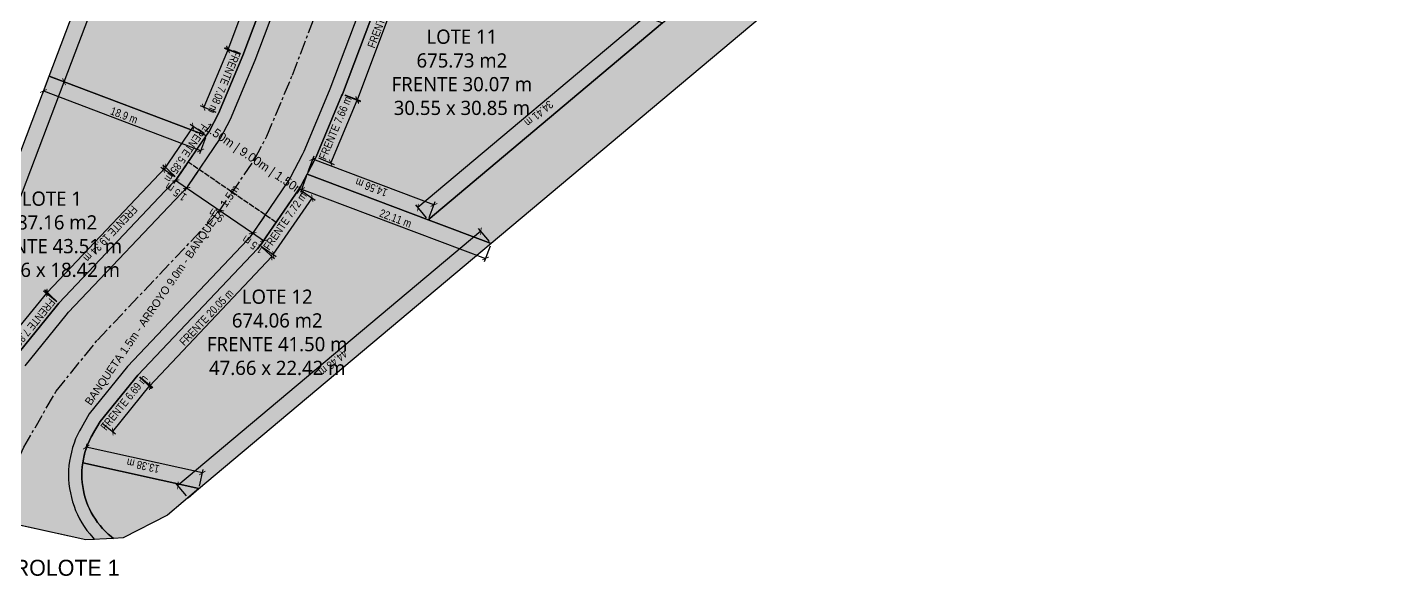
# Model space of a CAD drawing. Header units: metres. Extents: x 357816 to 358234, y 2285110 to 2285488.
# Drawn here: x 357894.6 to 358046.5, y 2285115.5 to 2285177.3 of the extents above; entities that cross this region are included whole.
import ezdxf
from ezdxf.enums import TextEntityAlignment as Align

# ---------------------------------------------------------------- set-up
doc = ezdxf.new("R2010")
doc.units = ezdxf.units.M
doc.header["$LTSCALE"] = 0.5
doc.linetypes.add('CENTER', pattern=[5.08, 3.175, -0.635, 0.635, -0.635])
doc.linetypes.add('DASHED', pattern=[1.524, 1.27, -0.254])
for name, color, linetype in [('COTAS', 6, 'Continuous'), ('DONACION', 3, 'Continuous'), ('LOTES', 2, 'Continuous'), ('TEXTOS', 7, 'Continuous'), ('VIAL_ASFALTO', 8, 'Continuous'), ('VIAL_BANQUETA', 9, 'CONTINUOUS')]:
    doc.layers.add(name, color=color, linetype=linetype)
doc.styles.add('OpenSans', font='OpenSans-Regular.ttf')
doc.styles.add('OpenSansCondensed-Light', font='OpenSansCondensed-Light.ttf')
doc.dimstyles.new('COTAS_M', dxfattribs={"dimtxt": 0.9, "dimasz": 0.6, "dimexe": 0.4, "dimexo": 0.3, "dimgap": 0.2, "dimtad": 1, "dimzin": 12, "dimdsep": 46, "dimtxsty": 'OpenSansCondensed-Light', "dimblk": 'ARCHTICK', "dimcen": 2.5, "dimclrd": 256, "dimclre": 256, "dimclrt": 256, "dimazin": 3, "dimtfac": 0.5, "dimtmove": 2, "dimatfit": 3})

# ---------------------------------------------------------------- blocks, each defined once
blk = doc.blocks.new('_ARCHTICK')
at = {"color": 0, "linetype": 'BYBLOCK', "const_width": 0.15}
blk.add_lwpolyline([(-0.5, -0.5), (0.5, 0.5)], dxfattribs=at)
blk = doc.blocks.new('*D1')
for p, q in [((357913.32, 2285166.08), (357910.02, 2285161.26)), ((357914.56, 2285165.24), (357912.99, 2285166.31)), ((357911.26, 2285160.41), (357909.69, 2285161.48))]:
    blk.add_line(p, q)
at = {"layer": 'Defpoints'}
for p in [(357913.32, 2285166.08), (357914.81, 2285165.07), (357911.51, 2285160.24)]:
    blk.add_point(p, dxfattribs=at)
at = {"layer": 'COTAS', "xscale": 0.6, "yscale": 0.6}
for p, rotation in [((357913.32, 2285166.08), 55.62996088909668), ((357910.02, 2285161.26), -124.37003911090332)]:
    blk.add_blockref('_ARCHTICK', p, dxfattribs=dict(at, rotation=rotation))
at = {"layer": 'COTAS', "insert": (357912.54, 2285163.08), "char_height": 0.9, "attachment_point": 5, "rotation": 235.63, "style": 'OpenSansCondensed-Light'}
blk.add_mtext('FRENTE 5.85 m', dxfattribs=at)
blk = doc.blocks.new('*D2')
for p, q in [((357910.2, 2285161.48), (357896.91, 2285147.43)), ((357911.29, 2285160.45), (357909.91, 2285161.75)), ((357897.99, 2285146.4), (357896.61, 2285147.71))]:
    blk.add_line(p, q)
at = {"layer": 'Defpoints'}
for p in [(357910.2, 2285161.48), (357911.51, 2285160.24), (357898.21, 2285146.19)]:
    blk.add_point(p, dxfattribs=at)
at = {"layer": 'COTAS', "xscale": 0.6, "yscale": 0.6}
for p, rotation in [((357910.2, 2285161.48), 46.57467482512459), ((357896.91, 2285147.43), -133.4253251748754)]:
    blk.add_blockref('_ARCHTICK', p, dxfattribs=dict(at, rotation=rotation))
at = {"layer": 'COTAS', "insert": (357904.02, 2285154.01), "char_height": 0.9, "attachment_point": 5, "rotation": 226.5747, "style": 'OpenSansCondensed-Light'}
blk.add_mtext('FRENTE 19.34 m', dxfattribs=at)
blk = doc.blocks.new('*D3')
for p, q in [((357896.82, 2285147.33), (357891.86, 2285141.23)), ((357897.98, 2285146.38), (357896.5, 2285147.58)), ((357893.02, 2285140.28), (357891.55, 2285141.48))]:
    blk.add_line(p, q)
at = {"layer": 'Defpoints'}
for p in [(357896.82, 2285147.33), (357898.21, 2285146.19), (357893.25, 2285140.09)]:
    blk.add_point(p, dxfattribs=at)
at = {"layer": 'COTAS', "xscale": 0.6, "yscale": 0.6}
for p, rotation in [((357896.82, 2285147.33), 50.90509268456762), ((357891.86, 2285141.23), -129.09490731543238)]:
    blk.add_blockref('_ARCHTICK', p, dxfattribs=dict(at, rotation=rotation))
at = {"layer": 'COTAS', "insert": (357895.15, 2285143.62), "char_height": 0.9, "attachment_point": 5, "rotation": 230.9051, "style": 'OpenSansCondensed-Light'}
blk.add_mtext('FRENTE 7.86 m', dxfattribs=at)
blk = doc.blocks.new('*D6')
for p, q in [((357897.41, 2285171.64), (357899.18, 2285170.97)), ((357883.58, 2285130.94), (357898.81, 2285171.11)), ((357882.18, 2285131.47), (357883.96, 2285130.79))]:
    blk.add_line(p, q)
at = {"layer": 'Defpoints'}
for p in [(357897.12, 2285171.75), (357881.9, 2285131.57), (357883.58, 2285130.94)]:
    blk.add_point(p, dxfattribs=at)
at = {"layer": 'COTAS', "xscale": 0.6, "yscale": 0.6}
for p, rotation in [((357898.81, 2285171.11), 69.24801258609126), ((357883.58, 2285130.94), 249.24801258609125)]:
    blk.add_blockref('_ARCHTICK', p, dxfattribs=dict(at, rotation=rotation))
at = {"layer": 'COTAS', "insert": (357890.59, 2285151.25), "char_height": 0.9, "attachment_point": 5, "rotation": 69.248, "style": 'OpenSansCondensed-Light'}
blk.add_mtext('42.96 m', dxfattribs=at)
blk = doc.blocks.new('*D7')
for p, q in [((357897.02, 2285171.47), (357896.35, 2285169.69)), ((357896.49, 2285170.07), (357914.17, 2285163.38)), ((357914.7, 2285164.79), (357914.03, 2285163.01))]:
    blk.add_line(p, q)
at = {"layer": 'Defpoints'}
for p in [(357897.12, 2285171.75), (357896.49, 2285170.07), (357914.81, 2285165.07)]:
    blk.add_point(p, dxfattribs=at)
at = {"layer": 'COTAS', "xscale": 0.6, "yscale": 0.6}
for p, rotation in [((357896.49, 2285170.07), 159.29534137543774), ((357914.17, 2285163.38), -20.70465862456226)]:
    blk.add_blockref('_ARCHTICK', p, dxfattribs=dict(at, rotation=rotation))
at = {"layer": 'COTAS', "insert": (357905.56, 2285167.33), "char_height": 0.9, "attachment_point": 5, "rotation": 339.2953, "style": 'OpenSansCondensed-Light'}
blk.add_mtext('18.9 m', dxfattribs=at)
blk = doc.blocks.new('*D8')
for p, q in [((357924.32, 2285193.48), (357917.23, 2285174.71)), ((357925.73, 2285192.95), (357923.95, 2285193.62)), ((357918.64, 2285174.18), (357916.86, 2285174.85))]:
    blk.add_line(p, q)
at = {"layer": 'Defpoints'}
for p in [(357924.32, 2285193.48), (357926.01, 2285192.84), (357918.92, 2285174.07)]:
    blk.add_point(p, dxfattribs=at)
at = {"layer": 'COTAS', "xscale": 0.6, "yscale": 0.6}
for p, rotation in [((357924.32, 2285193.48), 69.30350256378664), ((357917.23, 2285174.71), -110.69649743621336)]:
    blk.add_blockref('_ARCHTICK', p, dxfattribs=dict(at, rotation=rotation))
at = {"layer": 'COTAS', "insert": (357921.39, 2285183.86), "char_height": 0.9, "attachment_point": 5, "rotation": 249.3035, "style": 'OpenSansCondensed-Light'}
blk.add_mtext('FRENTE 20.06 m', dxfattribs=at)
blk = doc.blocks.new('*D9')
for p, q in [((357917.26, 2285174.77), (357914.51, 2285168.24)), ((357918.64, 2285174.19), (357916.89, 2285174.92)), ((357915.9, 2285167.66), (357914.15, 2285168.39))]:
    blk.add_line(p, q)
at = {"layer": 'Defpoints'}
for p in [(357917.26, 2285174.77), (357918.92, 2285174.07), (357916.17, 2285167.54)]:
    blk.add_point(p, dxfattribs=at)
at = {"layer": 'COTAS', "xscale": 0.6, "yscale": 0.6}
for p, rotation in [((357917.26, 2285174.77), 67.22611451043662), ((357914.51, 2285168.24), -112.77388548956338)]:
    blk.add_blockref('_ARCHTICK', p, dxfattribs=dict(at, rotation=rotation))
at = {"layer": 'COTAS', "insert": (357916.85, 2285171.1), "char_height": 0.9, "attachment_point": 5, "rotation": 247.2261, "style": 'OpenSansCondensed-Light'}
blk.add_mtext('FRENTE 7.08 m', dxfattribs=at)
blk = doc.blocks.new('*D10')
for p, q in [((357898.81, 2285171.11), (357909.42, 2285199.12)), ((357908.02, 2285199.66), (357909.8, 2285198.98)), ((357897.41, 2285171.64), (357899.18, 2285170.97))]:
    blk.add_line(p, q)
at = {"layer": 'Defpoints'}
for p in [(357907.74, 2285199.76), (357897.12, 2285171.75), (357898.81, 2285171.11)]:
    blk.add_point(p, dxfattribs=at)
at = {"layer": 'COTAS', "xscale": 0.6, "yscale": 0.6}
for p, rotation in [((357909.42, 2285199.12), 69.24801258629124), ((357898.81, 2285171.11), 249.24801258629122)]:
    blk.add_blockref('_ARCHTICK', p, dxfattribs=dict(at, rotation=rotation))
at = {"layer": 'COTAS', "insert": (357903.51, 2285185.35), "char_height": 0.9, "attachment_point": 5, "rotation": 69.248, "style": 'OpenSansCondensed-Light'}
blk.add_mtext('29.96 m', dxfattribs=at)
blk = doc.blocks.new('*D46')
for p, q in [((357928.8, 2285161.97), (357931.76, 2285169.03)), ((357930.38, 2285169.61), (357932.13, 2285168.88)), ((357927.42, 2285162.55), (357929.17, 2285161.82))]:
    blk.add_line(p, q)
at = {"layer": 'Defpoints'}
for p in [(357930.1, 2285169.73), (357927.14, 2285162.67), (357928.8, 2285161.97)]:
    blk.add_point(p, dxfattribs=at)
at = {"layer": 'COTAS', "xscale": 0.6, "yscale": 0.6}
for p, rotation in [((357931.76, 2285169.03), 67.25561966974564), ((357928.8, 2285161.97), 247.25561966974564)]:
    blk.add_blockref('_ARCHTICK', p, dxfattribs=dict(at, rotation=rotation))
at = {"layer": 'COTAS', "insert": (357929.31, 2285165.91), "char_height": 0.9, "attachment_point": 5, "rotation": 67.2556, "style": 'OpenSansCondensed-Light'}
blk.add_mtext('FRENTE 7.66 m', dxfattribs=at)
blk = doc.blocks.new('*D47')
for p, q in [((357937.52, 2285188.51), (357939.3, 2285187.84)), ((357931.79, 2285169.09), (357938.92, 2285187.98)), ((357930.38, 2285169.62), (357932.16, 2285168.95))]:
    blk.add_line(p, q)
at = {"layer": 'Defpoints'}
for p in [(357937.24, 2285188.62), (357930.1, 2285169.73), (357931.79, 2285169.09)]:
    blk.add_point(p, dxfattribs=at)
at = {"layer": 'COTAS', "xscale": 0.6, "yscale": 0.6}
for p, rotation in [((357938.92, 2285187.98), 69.30350256402035), ((357931.79, 2285169.09), 249.30350256402033)]:
    blk.add_blockref('_ARCHTICK', p, dxfattribs=dict(at, rotation=rotation))
at = {"layer": 'COTAS', "insert": (357934.75, 2285178.77), "char_height": 0.9, "attachment_point": 5, "rotation": 69.3035, "style": 'OpenSansCondensed-Light'}
blk.add_mtext('FRENTE 20.19 m', dxfattribs=at)
blk = doc.blocks.new('*D48')
for p, q in [((357964.95, 2285179.1), (357938.61, 2285156.96)), ((357965.92, 2285177.95), (357964.69, 2285179.4)), ((357939.58, 2285155.81), (357938.35, 2285157.26))]:
    blk.add_line(p, q)
at = {"layer": 'Defpoints'}
for p in [(357964.95, 2285179.1), (357966.11, 2285177.72), (357939.77, 2285155.58)]:
    blk.add_point(p, dxfattribs=at)
at = {"layer": 'COTAS', "xscale": 0.6, "yscale": 0.6}
for p, rotation in [((357964.95, 2285179.1), 40.048619380257435), ((357938.61, 2285156.96), -139.95138061974257)]:
    blk.add_blockref('_ARCHTICK', p, dxfattribs=dict(at, rotation=rotation))
at = {"layer": 'COTAS', "insert": (357952.2, 2285167.53), "char_height": 0.9, "attachment_point": 5, "rotation": 220.0486, "style": 'OpenSansCondensed-Light'}
blk.add_mtext('34.41 m', dxfattribs=at)
blk = doc.blocks.new('*D49')
for p, q in [((357926.26, 2285161), (357926.93, 2285162.78)), ((357940.41, 2285157.26), (357926.79, 2285162.41)), ((357939.88, 2285155.86), (357940.55, 2285157.64))]:
    blk.add_line(p, q)
at = {"layer": 'Defpoints'}
for p in [(357926.15, 2285160.72), (357940.41, 2285157.26), (357939.77, 2285155.58)]:
    blk.add_point(p, dxfattribs=at)
at = {"layer": 'COTAS', "xscale": 0.6, "yscale": 0.6}
for p, rotation in [((357926.79, 2285162.41), 159.31009680533074), ((357940.41, 2285157.26), 339.3100968053308)]:
    blk.add_blockref('_ARCHTICK', p, dxfattribs=dict(at, rotation=rotation))
at = {"layer": 'COTAS', "insert": (357933.37, 2285159.23), "char_height": 0.9, "attachment_point": 5, "rotation": 159.3101, "style": 'OpenSansCondensed-Light'}
blk.add_mtext('14.56 m', dxfattribs=at)
blk = doc.blocks.new('*D50')
for p, q in [((357907.32, 2285137.93), (357908.8, 2285136.73)), ((357904.28, 2285131.78), (357908.49, 2285136.98)), ((357903.11, 2285132.72), (357904.59, 2285131.53))]:
    blk.add_line(p, q)
at = {"layer": 'Defpoints'}
for p in [(357907.09, 2285138.12), (357902.88, 2285132.91), (357904.28, 2285131.78)]:
    blk.add_point(p, dxfattribs=at)
at = {"layer": 'COTAS', "xscale": 0.6, "yscale": 0.6}
for p, rotation in [((357908.49, 2285136.98), 51.03768252114664), ((357904.28, 2285131.78), 231.03768252114665)]:
    blk.add_blockref('_ARCHTICK', p, dxfattribs=dict(at, rotation=rotation))
at = {"layer": 'COTAS', "insert": (357905.57, 2285135.04), "char_height": 0.9, "attachment_point": 5, "rotation": 51.0377, "style": 'OpenSansCondensed-Light'}
blk.add_mtext('FRENTE 6.69 m', dxfattribs=at)
blk = doc.blocks.new('*D51')
for p, q in [((357921.08, 2285152.49), (357922.46, 2285151.18)), ((357908.4, 2285136.88), (357922.17, 2285151.46)), ((357907.31, 2285137.91), (357908.69, 2285136.6))]:
    blk.add_line(p, q)
at = {"layer": 'Defpoints'}
for p in [(357920.86, 2285152.69), (357907.09, 2285138.12), (357908.4, 2285136.88)]:
    blk.add_point(p, dxfattribs=at)
at = {"layer": 'COTAS', "xscale": 0.6, "yscale": 0.6}
for p, rotation in [((357922.17, 2285151.46), 46.62817179717716), ((357908.4, 2285136.88), 226.62817179717717)]:
    blk.add_blockref('_ARCHTICK', p, dxfattribs=dict(at, rotation=rotation))
at = {"layer": 'COTAS', "insert": (357914.81, 2285144.61), "char_height": 0.9, "attachment_point": 5, "rotation": 46.6282, "style": 'OpenSansCondensed-Light'}
blk.add_mtext('FRENTE 20.05 m', dxfattribs=at)
blk = doc.blocks.new('*D52')
for p, q in [((357922.34, 2285151.67), (357926.72, 2285158.03)), ((357925.48, 2285158.88), (357927.05, 2285157.81)), ((357921.11, 2285152.52), (357922.67, 2285151.45))]:
    blk.add_line(p, q)
at = {"layer": 'Defpoints'}
for p in [(357925.23, 2285159.05), (357920.86, 2285152.69), (357922.34, 2285151.67)]:
    blk.add_point(p, dxfattribs=at)
at = {"layer": 'COTAS', "xscale": 0.6, "yscale": 0.6}
for p, rotation in [((357926.72, 2285158.03), 55.49097163313568), ((357922.34, 2285151.67), 235.49097163313567)]:
    blk.add_blockref('_ARCHTICK', p, dxfattribs=dict(at, rotation=rotation))
at = {"layer": 'COTAS', "insert": (357923.66, 2285155.45), "char_height": 0.9, "attachment_point": 5, "rotation": 55.491, "style": 'OpenSansCondensed-Light'}
blk.add_mtext('FRENTE 7.72 m', dxfattribs=at)
blk = doc.blocks.new('*D53')
for p, q in [((357926.05, 2285160.44), (357925.38, 2285158.66)), ((357925.52, 2285159.04), (357946.21, 2285151.24)), ((357946.74, 2285152.64), (357946.07, 2285150.86))]:
    blk.add_line(p, q)
at = {"layer": 'Defpoints'}
for p in [(357926.15, 2285160.72), (357925.52, 2285159.04), (357946.84, 2285152.92)]:
    blk.add_point(p, dxfattribs=at)
at = {"layer": 'COTAS', "xscale": 0.6, "yscale": 0.6}
for p, rotation in [((357925.52, 2285159.04), 159.343714057433), ((357946.21, 2285151.24), -20.65628594256699)]:
    blk.add_blockref('_ARCHTICK', p, dxfattribs=dict(at, rotation=rotation))
at = {"layer": 'COTAS', "insert": (357936.09, 2285155.75), "char_height": 0.9, "attachment_point": 5, "rotation": 339.3437, "style": 'OpenSansCondensed-Light'}
blk.add_mtext('22.11 m', dxfattribs=at)
blk = doc.blocks.new('*D54')
for p, q in [((357946.65, 2285153.15), (357945.43, 2285154.61)), ((357945.69, 2285154.3), (357911.61, 2285125.71)), ((357912.58, 2285124.56), (357911.35, 2285126.02))]:
    blk.add_line(p, q)
at = {"layer": 'Defpoints'}
for p in [(357945.69, 2285154.3), (357946.84, 2285152.92), (357912.77, 2285124.33)]:
    blk.add_point(p, dxfattribs=at)
at = {"layer": 'COTAS', "xscale": 0.6, "yscale": 0.6}
for p, rotation in [((357945.69, 2285154.3), 39.99933021307359), ((357911.61, 2285125.71), -140.0006697869264)]:
    blk.add_blockref('_ARCHTICK', p, dxfattribs=dict(at, rotation=rotation))
at = {"layer": 'COTAS', "insert": (357929.07, 2285139.51), "char_height": 0.9, "attachment_point": 5, "rotation": 219.9993, "style": 'OpenSansCondensed-Light'}
blk.add_mtext('44.48 m', dxfattribs=at)
blk = doc.blocks.new('*D55')
for p, q in [((357900.98, 2285128.56), (357901.39, 2285130.41)), ((357914.36, 2285127.12), (357901.3, 2285130.02)), ((357914.04, 2285125.65), (357914.45, 2285127.51))]:
    blk.add_line(p, q)
at = {"layer": 'Defpoints'}
for p in [(357900.91, 2285128.26), (357914.36, 2285127.12), (357913.97, 2285125.36)]:
    blk.add_point(p, dxfattribs=at)
at = {"layer": 'COTAS', "xscale": 0.6, "yscale": 0.6}
for p, rotation in [((357901.3, 2285130.02), 167.46248869398076), ((357914.36, 2285127.12), 347.46248869398073)]:
    blk.add_blockref('_ARCHTICK', p, dxfattribs=dict(at, rotation=rotation))
at = {"layer": 'COTAS', "insert": (357907.69, 2285127.93), "char_height": 0.9, "attachment_point": 5, "rotation": 167.4625, "style": 'OpenSansCondensed-Light'}
blk.add_mtext('13.38 m', dxfattribs=at)
blk = doc.blocks.new('*D56')
for p, q in [((357921.26, 2285155.9), (357919.79, 2285153.75)), ((357922.49, 2285155.05), (357921.03, 2285152.9)), ((357921.25, 2285153.23), (357920.01, 2285154.08))]:
    blk.add_line(p, q)
at = {"layer": 'Defpoints'}
for p in [(357921.43, 2285156.14), (357922.66, 2285155.3), (357921.25, 2285153.23)]:
    blk.add_point(p, dxfattribs=at)
at = {"layer": 'COTAS', "xscale": 0.6, "yscale": 0.6}
for p, rotation in [((357920.01, 2285154.08), 145.62996088613255), ((357921.25, 2285153.23), 325.62996088613255)]:
    blk.add_blockref('_ARCHTICK', p, dxfattribs=dict(at, rotation=rotation))
at = {"layer": 'COTAS', "insert": (357920.04, 2285152.79), "char_height": 0.9, "attachment_point": 5, "rotation": 145.63, "style": 'OpenSansCondensed-Light'}
blk.add_mtext('1.5 m', dxfattribs=at)
blk = doc.blocks.new('*D57')
for p, q in [((357913.83, 2285160.98), (357912.36, 2285158.83)), ((357920.01, 2285154.08), (357912.59, 2285159.16)), ((357921.26, 2285155.9), (357919.79, 2285153.75))]:
    blk.add_line(p, q)
at = {"layer": 'Defpoints'}
for p in [(357914, 2285161.22), (357921.43, 2285156.14), (357920.01, 2285154.08)]:
    blk.add_point(p, dxfattribs=at)
at = {"layer": 'COTAS', "xscale": 0.6, "yscale": 0.6}
for p, rotation in [((357912.59, 2285159.16), 145.62996088696931), ((357920.01, 2285154.08), 325.62996088696934)]:
    blk.add_blockref('_ARCHTICK', p, dxfattribs=dict(at, rotation=rotation))
at = {"layer": 'COTAS', "insert": (357915.93, 2285156.08), "char_height": 0.9, "attachment_point": 5, "rotation": 145.63, "style": 'OpenSansCondensed-Light'}
blk.add_mtext('9 m', dxfattribs=at)
blk = doc.blocks.new('*D58')
for p, q in [((357912.59, 2285161.82), (357911.12, 2285159.68)), ((357913.83, 2285160.98), (357912.36, 2285158.83)), ((357912.59, 2285159.16), (357911.35, 2285160.01))]:
    blk.add_line(p, q)
at = {"layer": 'Defpoints'}
for p in [(357912.76, 2285162.07), (357914, 2285161.22), (357912.59, 2285159.16)]:
    blk.add_point(p, dxfattribs=at)
at = {"layer": 'COTAS', "xscale": 0.6, "yscale": 0.6}
for p, rotation in [((357911.35, 2285160.01), 145.62996088613255), ((357912.59, 2285159.16), 325.62996088613255)]:
    blk.add_blockref('_ARCHTICK', p, dxfattribs=dict(at, rotation=rotation))
at = {"layer": 'COTAS', "insert": (357911.37, 2285158.72), "char_height": 0.9, "attachment_point": 5, "rotation": 145.63, "style": 'OpenSansCondensed-Light'}
blk.add_mtext('1.5 m', dxfattribs=at)

msp = doc.modelspace()

# ---------------------------------------------------------------- hatches: boundary and pattern name
at = {"layer": 'DONACION', "transparency": 33554534}
for points in [[(357939.77, 2285155.58), (357966.11, 2285177.72), (357992.46, 2285199.75), (358034.97, 2285235.5), (358043.71, 2285266.16), (358060.21, 2285262.51), (358062.2, 2285261.74), (358063.86, 2285260.3), (358065.08, 2285258.53), (358065.63, 2285256.2), (358065.41, 2285254.1), (358063.86, 2285251.11), (357946.842, 2285152.923)], [(357902.584, 2285121.561), (357902.329, 2285121.922), (357902.093, 2285122.295), (357901.875, 2285122.68), (357901.677, 2285123.074), (357901.498, 2285123.478), (357901.339, 2285123.89), (357901.2, 2285124.31), (357901.082, 2285124.735), (357900.986, 2285125.166), (357900.91, 2285125.602), (357900.856, 2285126.04), (357900.823, 2285126.481), (357900.813, 2285126.922), (357900.823, 2285127.364), (357900.856, 2285127.804), (357900.91, 2285128.243), (357900.914, 2285128.263), (357913.97, 2285125.36), (357910.43, 2285122.37), (357905.45, 2285119.82), (357904.353, 2285119.77), (357904.103, 2285119.965), (357903.769, 2285120.254), (357903.449, 2285120.558), (357903.144, 2285120.878), (357902.856, 2285121.213)]]:
    msp.add_hatch(color=3, dxfattribs=at).paths.add_polyline_path(points)
at = {"layer": 'LOTES', "transparency": 33554521}
for points in [[(357926.006, 2285192.84), (357918.916, 2285174.072), (357916.175, 2285167.543), (357915.126, 2285165.532), (357914.807, 2285165.066), (357897.125, 2285171.75), (357907.739, 2285199.762)], [(357926.152, 2285160.723), (357926.93, 2285162.215), (357927.142, 2285162.667), (357930.022, 2285169.527), (357930.103, 2285169.729), (357937.238, 2285188.617), (357966.11, 2285177.72), (357939.77, 2285155.58)], [(357914.807, 2285165.066), (357911.506, 2285160.239), (357898.212, 2285146.194), (357897.905, 2285145.843), (357893.255, 2285140.093), (357892.976, 2285139.719), (357892.726, 2285139.324), (357889.076, 2285133.014), (357888.915, 2285132.717), (357888.771, 2285132.411), (357888.162, 2285131.015), (357882.2, 2285132.33), (357881.911, 2285131.569), (357881.901, 2285131.573), (357897.125, 2285171.75)], [(357900.986, 2285128.678), (357901.082, 2285129.109), (357901.2, 2285129.535), (357901.339, 2285129.954), (357901.498, 2285130.366), (357901.677, 2285130.77), (357901.875, 2285131.165), (357902.023, 2285131.426), (357902.022, 2285131.429), (357902.879, 2285132.911), (357907.088, 2285138.115), (357920.548, 2285152.336), (357920.86, 2285152.692), (357921.142, 2285153.073), (357925.232, 2285159.053), (357925.425, 2285159.354), (357925.6, 2285159.665), (357926.152, 2285160.723), (357939.77, 2285155.58), (357946.842, 2285152.923), (357912.768, 2285124.332), (357912.762, 2285124.339), (357913.97, 2285125.36), (357900.914, 2285128.263)]]:
    msp.add_hatch(color=2, dxfattribs=at).paths.add_polyline_path(points)
at = {"layer": 'VIAL_ASFALTO', "transparency": 33554546}
msp.add_hatch(color=8, dxfattribs=at).paths.add_polyline_path([(357888.604, 2285128.28), (357890.138, 2285131.791), (357890.255, 2285132.04), (357890.385, 2285132.282), (357894.01, 2285138.548), (357894.213, 2285138.868), (357894.439, 2285139.172), (357899.053, 2285144.877), (357899.322, 2285145.185), (357912.677, 2285159.295), (357916.414, 2285164.759), (357917.533, 2285166.905), (357920.309, 2285173.517), (357944.402, 2285237.288), (357944.52, 2285237.574), (357944.646, 2285237.83), (357944.8, 2285238.098), (357946.884, 2285241.486), (357947.065, 2285241.76), (357947.249, 2285242), (357947.448, 2285242.228), (357947.662, 2285242.441), (357947.91, 2285242.657), (357951.409, 2285245.504), (357951.685, 2285245.712), (357951.952, 2285245.886), (357952.231, 2285246.04), (357952.52, 2285246.175), (357952.818, 2285246.288), (357953.148, 2285246.388), (357957.309, 2285247.485), (357957.616, 2285247.555), (357957.902, 2285247.602), (357958.19, 2285247.63), (357958.504, 2285247.64), (357960.561, 2285247.64), (357960.812, 2285247.633), (357961.064, 2285247.614), (357983.611, 2285245.275), (357984.502, 2285254.119), (358001.447, 2285252.427), (357998.758, 2285225.741), (357981.813, 2285227.433), (357982.709, 2285236.32), (357960.347, 2285238.64), (357959.063, 2285238.64), (357956.356, 2285237.926), (357954.163, 2285236.141), (357952.678, 2285233.728), (357928.704, 2285170.272), (357928.634, 2285170.096), (357925.771, 2285163.277), (357925.585, 2285162.881), (357924.28, 2285160.379), (357924.138, 2285160.126), (357923.982, 2285159.881), (357919.921, 2285153.944), (357919.691, 2285153.635), (357919.438, 2285153.345), (357905.959, 2285139.104), (357901.64, 2285133.763), (357900.717, 2285132.169), (357900.549, 2285131.867), (357900.32, 2285131.412), (357900.111, 2285130.941), (357899.926, 2285130.46), (357899.764, 2285129.97), (357899.627, 2285129.474), (357899.514, 2285128.971), (357899.426, 2285128.463), (357899.363, 2285127.951), (357899.325, 2285127.437), (357899.312, 2285126.922), (357899.325, 2285126.407), (357899.363, 2285125.893), (357899.426, 2285125.381), (357899.514, 2285124.874), (357899.627, 2285124.371), (357899.764, 2285123.874), (357899.926, 2285123.385), (357900.111, 2285122.904), (357900.32, 2285122.433), (357900.552, 2285121.972), (357900.806, 2285121.524), (357901.082, 2285121.088), (357901.379, 2285120.667), (357901.696, 2285120.261), (357902.032, 2285119.871), (357902.24, 2285119.652), (357901.24, 2285119.6), (357886.574, 2285122.842), (357888.495, 2285128.008)])
at = {"layer": 'VIAL_BANQUETA', "transparency": 33554585}
msp.add_hatch(color=9, dxfattribs=at).paths.add_polyline_path([(357887.221, 2285128.861), (357888.771, 2285132.411), (357888.915, 2285132.717), (357889.076, 2285133.014), (357892.726, 2285139.324), (357892.976, 2285139.719), (357893.255, 2285140.093), (357897.905, 2285145.843), (357898.212, 2285146.194), (357911.506, 2285160.239), (357915.126, 2285165.532), (357916.175, 2285167.543), (357918.916, 2285174.072), (357943.007, 2285237.841), (357943.153, 2285238.192), (357943.321, 2285238.534), (357943.51, 2285238.864), (357945.62, 2285242.294), (357945.842, 2285242.63), (357946.087, 2285242.951), (357946.353, 2285243.254), (357946.639, 2285243.539), (357946.943, 2285243.804), (357950.483, 2285246.684), (357950.823, 2285246.941), (357951.179, 2285247.172), (357951.551, 2285247.378), (357951.936, 2285247.558), (357952.333, 2285247.709), (357952.74, 2285247.832), (357956.95, 2285248.942), (357957.327, 2285249.028), (357957.709, 2285249.09), (357958.094, 2285249.128), (357958.48, 2285249.14), (357960.58, 2285249.14), (357960.89, 2285249.132), (357961.199, 2285249.108), (357982.269, 2285246.922), (357983.16, 2285255.76), (358003.09, 2285253.77), (358000.1, 2285224.1), (357980.17, 2285226.09), (357981.066, 2285234.982), (357960.27, 2285237.14), (357959.258, 2285237.14), (357957.052, 2285236.558), (357955.307, 2285235.139), (357954.03, 2285233.064), (357930.103, 2285169.729), (357930.022, 2285169.527), (357927.142, 2285162.667), (357926.93, 2285162.215), (357925.6, 2285159.665), (357925.425, 2285159.354), (357925.232, 2285159.053), (357921.142, 2285153.073), (357920.86, 2285152.692), (357920.548, 2285152.336), (357907.088, 2285138.115), (357902.879, 2285132.911), (357902.022, 2285131.429), (357902.023, 2285131.426), (357901.875, 2285131.165), (357901.677, 2285130.77), (357901.498, 2285130.366), (357901.339, 2285129.954), (357901.2, 2285129.535), (357901.082, 2285129.109), (357900.986, 2285128.678), (357900.91, 2285128.243), (357900.856, 2285127.804), (357900.823, 2285127.364), (357900.813, 2285126.922), (357900.823, 2285126.481), (357900.856, 2285126.04), (357900.91, 2285125.602), (357900.986, 2285125.166), (357901.082, 2285124.735), (357901.2, 2285124.31), (357901.339, 2285123.89), (357901.498, 2285123.478), (357901.677, 2285123.074), (357901.875, 2285122.68), (357902.093, 2285122.295), (357902.329, 2285121.922), (357902.584, 2285121.561), (357902.856, 2285121.213), (357903.144, 2285120.878), (357903.449, 2285120.558), (357903.769, 2285120.254), (357904.103, 2285119.965), (357904.362, 2285119.763), (357902.24, 2285119.652), (357902.032, 2285119.871), (357901.696, 2285120.261), (357901.379, 2285120.667), (357901.082, 2285121.088), (357900.806, 2285121.524), (357900.552, 2285121.972), (357900.32, 2285122.433), (357900.111, 2285122.904), (357899.926, 2285123.385), (357899.764, 2285123.874), (357899.627, 2285124.371), (357899.514, 2285124.874), (357899.426, 2285125.381), (357899.363, 2285125.893), (357899.325, 2285126.407), (357899.312, 2285126.922), (357899.325, 2285127.437), (357899.363, 2285127.951), (357899.426, 2285128.463), (357899.514, 2285128.971), (357899.627, 2285129.474), (357899.764, 2285129.97), (357899.926, 2285130.46), (357900.111, 2285130.941), (357900.32, 2285131.412), (357900.549, 2285131.867), (357900.717, 2285132.169), (357901.64, 2285133.763), (357905.959, 2285139.104), (357919.438, 2285153.345), (357919.691, 2285153.635), (357919.921, 2285153.944), (357923.982, 2285159.881), (357924.138, 2285160.126), (357924.28, 2285160.379), (357925.585, 2285162.881), (357925.771, 2285163.277), (357928.634, 2285170.096), (357928.704, 2285170.272), (357952.678, 2285233.728), (357954.163, 2285236.141), (357956.356, 2285237.926), (357959.063, 2285238.64), (357960.347, 2285238.64), (357982.709, 2285236.32), (357981.813, 2285227.433), (357998.758, 2285225.741), (358001.447, 2285252.427), (357984.502, 2285254.119), (357983.611, 2285245.275), (357961.064, 2285247.614), (357960.812, 2285247.633), (357960.561, 2285247.64), (357958.504, 2285247.64), (357958.19, 2285247.63), (357957.902, 2285247.602), (357957.616, 2285247.555), (357957.309, 2285247.485), (357953.148, 2285246.388), (357952.818, 2285246.288), (357952.52, 2285246.175), (357952.231, 2285246.04), (357951.952, 2285245.886), (357951.685, 2285245.712), (357951.409, 2285245.504), (357947.91, 2285242.657), (357947.662, 2285242.441), (357947.448, 2285242.228), (357947.249, 2285242), (357947.065, 2285241.76), (357946.884, 2285241.486), (357944.8, 2285238.098), (357944.646, 2285237.83), (357944.52, 2285237.574), (357944.402, 2285237.288), (357920.309, 2285173.517), (357917.533, 2285166.905), (357916.414, 2285164.759), (357912.677, 2285159.295), (357899.322, 2285145.185), (357899.053, 2285144.877), (357894.439, 2285139.172), (357894.213, 2285138.868), (357894.01, 2285138.548), (357890.385, 2285132.282), (357890.255, 2285132.04), (357890.138, 2285131.791), (357888.604, 2285128.28), (357888.495, 2285128.008), (357886.574, 2285122.842), (357885.095, 2285123.169), (357887.096, 2285128.551)])

# ---------------------------------------------------------------- linework, layer by layer
at = {"layer": 'DONACION'}
for points in [[(357939.77, 2285155.58), (357966.11, 2285177.72), (357992.46, 2285199.75), (358034.97, 2285235.5), (358043.71, 2285266.16), (358060.21, 2285262.51), (358062.2, 2285261.74), (358063.86, 2285260.3), (358065.08, 2285258.53), (358065.63, 2285256.2), (358065.41, 2285254.1), (358063.86, 2285251.11), (357946.842, 2285152.923)], [(357902.584, 2285121.561), (357902.329, 2285121.922), (357902.093, 2285122.295), (357901.875, 2285122.68), (357901.677, 2285123.074), (357901.498, 2285123.478), (357901.339, 2285123.89), (357901.2, 2285124.31), (357901.082, 2285124.735), (357900.986, 2285125.166), (357900.91, 2285125.602), (357900.856, 2285126.04), (357900.823, 2285126.481), (357900.813, 2285126.922), (357900.823, 2285127.364), (357900.856, 2285127.804), (357900.91, 2285128.243), (357900.914, 2285128.263), (357913.97, 2285125.36), (357910.43, 2285122.37), (357905.45, 2285119.82), (357904.353, 2285119.77), (357904.103, 2285119.965), (357903.769, 2285120.254), (357903.449, 2285120.558), (357903.144, 2285120.878), (357902.856, 2285121.213)]]:
    msp.add_lwpolyline(points, close=True, dxfattribs=at)
at = {"layer": 'LOTES'}
for points in [[(357926.006, 2285192.84), (357918.916, 2285174.072), (357916.175, 2285167.543), (357915.126, 2285165.532), (357914.807, 2285165.066), (357897.125, 2285171.75), (357907.739, 2285199.762)], [(357926.152, 2285160.723), (357926.93, 2285162.215), (357927.142, 2285162.667), (357930.022, 2285169.527), (357930.103, 2285169.729), (357937.238, 2285188.617), (357966.11, 2285177.72), (357939.77, 2285155.58)], [(357914.807, 2285165.066), (357911.506, 2285160.239), (357898.212, 2285146.194), (357897.905, 2285145.843), (357893.255, 2285140.093), (357892.976, 2285139.719), (357892.726, 2285139.324), (357889.076, 2285133.014), (357888.915, 2285132.717), (357888.771, 2285132.411), (357888.162, 2285131.015), (357882.2, 2285132.33), (357881.911, 2285131.569), (357881.901, 2285131.573), (357897.125, 2285171.75)], [(357900.986, 2285128.678), (357901.082, 2285129.109), (357901.2, 2285129.535), (357901.339, 2285129.954), (357901.498, 2285130.366), (357901.677, 2285130.77), (357901.875, 2285131.165), (357902.023, 2285131.426), (357902.022, 2285131.429), (357902.879, 2285132.911), (357907.088, 2285138.115), (357920.548, 2285152.336), (357920.86, 2285152.692), (357921.142, 2285153.073), (357925.232, 2285159.053), (357925.425, 2285159.354), (357925.6, 2285159.665), (357926.152, 2285160.723), (357939.77, 2285155.58), (357946.842, 2285152.923), (357912.768, 2285124.332), (357912.762, 2285124.339), (357913.97, 2285125.36), (357900.914, 2285128.263)]]:
    msp.add_lwpolyline(points, close=True, dxfattribs=at)
at = {"layer": 'VIAL_ASFALTO', "linetype": 'DASHED'}
msp.add_line((357922.664, 2285155.297), (357912.759, 2285162.072), dxfattribs=at)
at = {"layer": 'VIAL_ASFALTO', "color": 1, "linetype": 'CENTER'}
msp.add_lwpolyline([(357891.01, 2285121.861), (357892.72, 2285126.46), (357894.27, 2285130.01), (357897.92, 2285136.32), (357902.57, 2285142.07), (357916.19, 2285156.46), (357920.28, 2285162.44), (357921.61, 2285164.99), (357924.49, 2285171.85), (357948.62, 2285235.72), (357950.73, 2285239.15), (357954.27, 2285242.03), (357958.48, 2285243.14), (357960.58, 2285243.14), (358000.1, 2285239.04)], dxfattribs=at)
at = {"layer": 'VIAL_ASFALTO'}
for points in [[(357894.439, 2285139.172), (357899.053, 2285144.877), (357899.322, 2285145.185), (357912.677, 2285159.295), (357916.414, 2285164.759), (357917.533, 2285166.905), (357920.309, 2285173.517), (357944.402, 2285237.288)], [(357952.678, 2285233.728), (357928.704, 2285170.272), (357928.634, 2285170.096), (357925.771, 2285163.277), (357925.585, 2285162.881), (357924.28, 2285160.379), (357924.138, 2285160.126), (357923.982, 2285159.881), (357919.921, 2285153.944), (357919.691, 2285153.635), (357919.438, 2285153.345), (357905.959, 2285139.104), (357901.64, 2285133.763), (357900.717, 2285132.169), (357900.549, 2285131.867), (357900.32, 2285131.412), (357900.111, 2285130.941), (357899.926, 2285130.46), (357899.764, 2285129.97), (357899.627, 2285129.474), (357899.514, 2285128.971), (357899.426, 2285128.463), (357899.363, 2285127.951), (357899.325, 2285127.437), (357899.312, 2285126.922), (357899.325, 2285126.407), (357899.363, 2285125.893), (357899.426, 2285125.381), (357899.514, 2285124.874), (357899.627, 2285124.371), (357899.764, 2285123.874), (357899.926, 2285123.385), (357900.111, 2285122.904), (357900.32, 2285122.433), (357900.552, 2285121.972), (357900.806, 2285121.524), (357901.082, 2285121.088), (357901.379, 2285120.667), (357901.696, 2285120.261), (357902.032, 2285119.871), (357902.24, 2285119.652), (357901.24, 2285119.6), (357886.574, 2285122.842)]]:
    msp.add_lwpolyline(points, dxfattribs=at)
at = {"layer": 'VIAL_BANQUETA'}
for points in [[(357893.255, 2285140.093), (357897.905, 2285145.843), (357898.212, 2285146.194), (357911.506, 2285160.239), (357915.126, 2285165.532), (357916.175, 2285167.543), (357918.916, 2285174.072), (357943.007, 2285237.841)], [(357954.03, 2285233.064), (357930.103, 2285169.729), (357930.022, 2285169.527), (357927.142, 2285162.667), (357926.93, 2285162.215), (357925.6, 2285159.665), (357925.425, 2285159.354), (357925.232, 2285159.053), (357921.142, 2285153.073), (357920.86, 2285152.692), (357920.548, 2285152.336), (357907.088, 2285138.115), (357902.879, 2285132.911), (357902.022, 2285131.429), (357902.023, 2285131.426), (357901.875, 2285131.165), (357901.677, 2285130.77), (357901.498, 2285130.366), (357901.339, 2285129.954), (357901.2, 2285129.535), (357901.082, 2285129.109), (357900.986, 2285128.678), (357900.91, 2285128.243), (357900.856, 2285127.804), (357900.823, 2285127.364), (357900.813, 2285126.922), (357900.823, 2285126.481), (357900.856, 2285126.04), (357900.91, 2285125.602), (357900.986, 2285125.166), (357901.082, 2285124.735), (357901.2, 2285124.31), (357901.339, 2285123.89), (357901.498, 2285123.478), (357901.677, 2285123.074), (357901.875, 2285122.68), (357902.093, 2285122.295), (357902.329, 2285121.922), (357902.584, 2285121.561), (357902.856, 2285121.213), (357903.144, 2285120.878), (357903.449, 2285120.558), (357903.769, 2285120.254), (357904.103, 2285119.965), (357904.362, 2285119.763), (357901.24, 2285119.6), (357885.095, 2285123.169)]]:
    msp.add_lwpolyline(points, dxfattribs=at)

# ---------------------------------------------------------------- texts
at = {"layer": 'TEXTOS'}
for s, height, rotation, p in [('1.50m | 9.00m | 1.50m', 1, -34.37004, (357920.252, 2285162.399)), ('BANQUETA 1.5m - ARROYO 9.0m - BANQUETA 1.5m', 0.9, 55.62996, (357909.808, 2285147.129))]:
    msp.add_text(s, height=height, rotation=rotation, dxfattribs=at).set_placement(p, align=Align.MIDDLE_CENTER)
msp.add_text('ACCESO MACROLOTE 1', height=1.8, dxfattribs=at).set_placement((357891.01, 2285117.361), align=Align.TOP_CENTER)
at = {"layer": 'TEXTOS', "char_height": 1.6, "attachment_point": 5, "style": 'OpenSans'}
for s, insert in [('LOTE 11\\P675.73 m2\\PFRENTE 30.07 m\\P30.55 x 30.85 m', (357943.546, 2285172.157)), ('LOTE 1\\P487.16 m2\\PFRENTE 43.51 m\\P46.66 x 18.42 m', (357897.432, 2285153.948)), ('LOTE 12\\P674.06 m2\\PFRENTE 41.50 m\\P47.66 x 22.42 m', (357922.78, 2285142.925))]:
    msp.add_mtext(s, dxfattribs=dict(at, insert=insert))

# ---------------------------------------------------------------- dimensions: what is measured, and where the dimension line sits
at = {"layer": 'COTAS'}
for base, p1, p2, angle, picture, middle in [((357898.808, 2285171.112), (357897.125, 2285171.75), (357907.739, 2285199.762), 69.24801, '*D10', (357903.507, 2285185.348)), ((357964.952, 2285179.098), (357966.11, 2285177.72), (357939.77, 2285155.58), 220.04862, '*D48', (357952.2, 2285167.53)), ((357883.585, 2285130.935), (357881.901, 2285131.573), (357897.125, 2285171.75), 69.24801, '*D6', (357890.588, 2285151.254)), ((357896.488, 2285170.066), (357897.125, 2285171.75), (357914.807, 2285165.066), 339.29534, '*D7', (357905.559, 2285167.332)), ((357940.406, 2285157.264), (357939.77, 2285155.58), (357926.152, 2285160.723), 159.3101, '*D49', (357933.367, 2285159.227)), ((357912.586, 2285159.161), (357913.997, 2285161.225), (357912.759, 2285162.072), 145.62996, '*D58', (357911.374, 2285158.718)), ((357920.014, 2285154.081), (357921.426, 2285156.144), (357913.997, 2285161.225), 145.62996, '*D57', (357915.933, 2285156.084)), ((357925.517, 2285159.039), (357926.152, 2285160.723), (357946.842, 2285152.923), 339.34371, '*D53', (357936.091, 2285155.747)), ((357921.253, 2285153.234), (357922.664, 2285155.297), (357921.426, 2285156.144), 145.62996, '*D56', (357920.041, 2285152.79)), ((357945.685, 2285154.302), (357946.842, 2285152.923), (357912.768, 2285124.332), 219.99933, '*D54', (357929.066, 2285139.508)), ((357914.3607, 2285127.1171), (357913.97, 2285125.36), (357900.9136, 2285128.2635), 167.46249, '*D55', (357907.6915, 2285127.9343))]:
    dim = msp.add_linear_dim(base=base, p1=p1, p2=p2, angle=angle, dimstyle='COTAS_M', dxfattribs=at)
    dim.commit()
    dim.dimension.update_dxf_attribs({"geometry": picture, "text_midpoint": middle})
for base, p1, p2, angle, picture, middle in [((357924.322, 2285193.476), (357926.006, 2285192.84), (357918.916, 2285174.072), 249.3035, '*D8', (357921.385, 2285183.862)), ((357931.787, 2285169.093), (357930.103, 2285169.729), (357937.238, 2285188.617), 69.3035, '*D47', (357934.746, 2285178.767)), ((357917.256, 2285174.769), (357918.916, 2285174.072), (357916.175, 2285167.543), 247.22611, '*D9', (357916.854, 2285171.098)), ((357928.802, 2285161.972), (357927.142, 2285162.667), (357930.103, 2285169.729), 67.25562, '*D46', (357929.314, 2285165.908)), ((357913.321, 2285166.082), (357914.807, 2285165.066), (357911.506, 2285160.239), 235.62996, '*D1', (357912.537, 2285163.076)), ((357910.198, 2285161.477), (357911.506, 2285160.239), (357898.212, 2285146.194), 226.57467, '*D2', (357904.024, 2285154.007)), ((357922.343, 2285151.673), (357920.86, 2285152.692), (357925.232, 2285159.053), 55.49097, '*D52', (357923.664, 2285155.448)), ((357908.397, 2285136.879), (357907.088, 2285138.115), (357920.86, 2285152.692), 46.62817, '*D51', (357914.81, 2285144.614)), ((357896.815, 2285147.33), (357898.212, 2285146.194), (357893.255, 2285140.093), 230.90509, '*D3', (357895.151, 2285143.617)), ((357904.279, 2285131.779), (357902.879, 2285132.911), (357907.088, 2285138.115), 51.03768, '*D50', (357905.567, 2285135.041))]:
    dim = msp.add_linear_dim(base=base, p1=p1, p2=p2, angle=angle, text='FRENTE <>', dimstyle='COTAS_M', dxfattribs=at)
    dim.commit()
    dim.dimension.update_dxf_attribs({"geometry": picture, "text_midpoint": middle})

doc.saveas('drawing.dxf')
